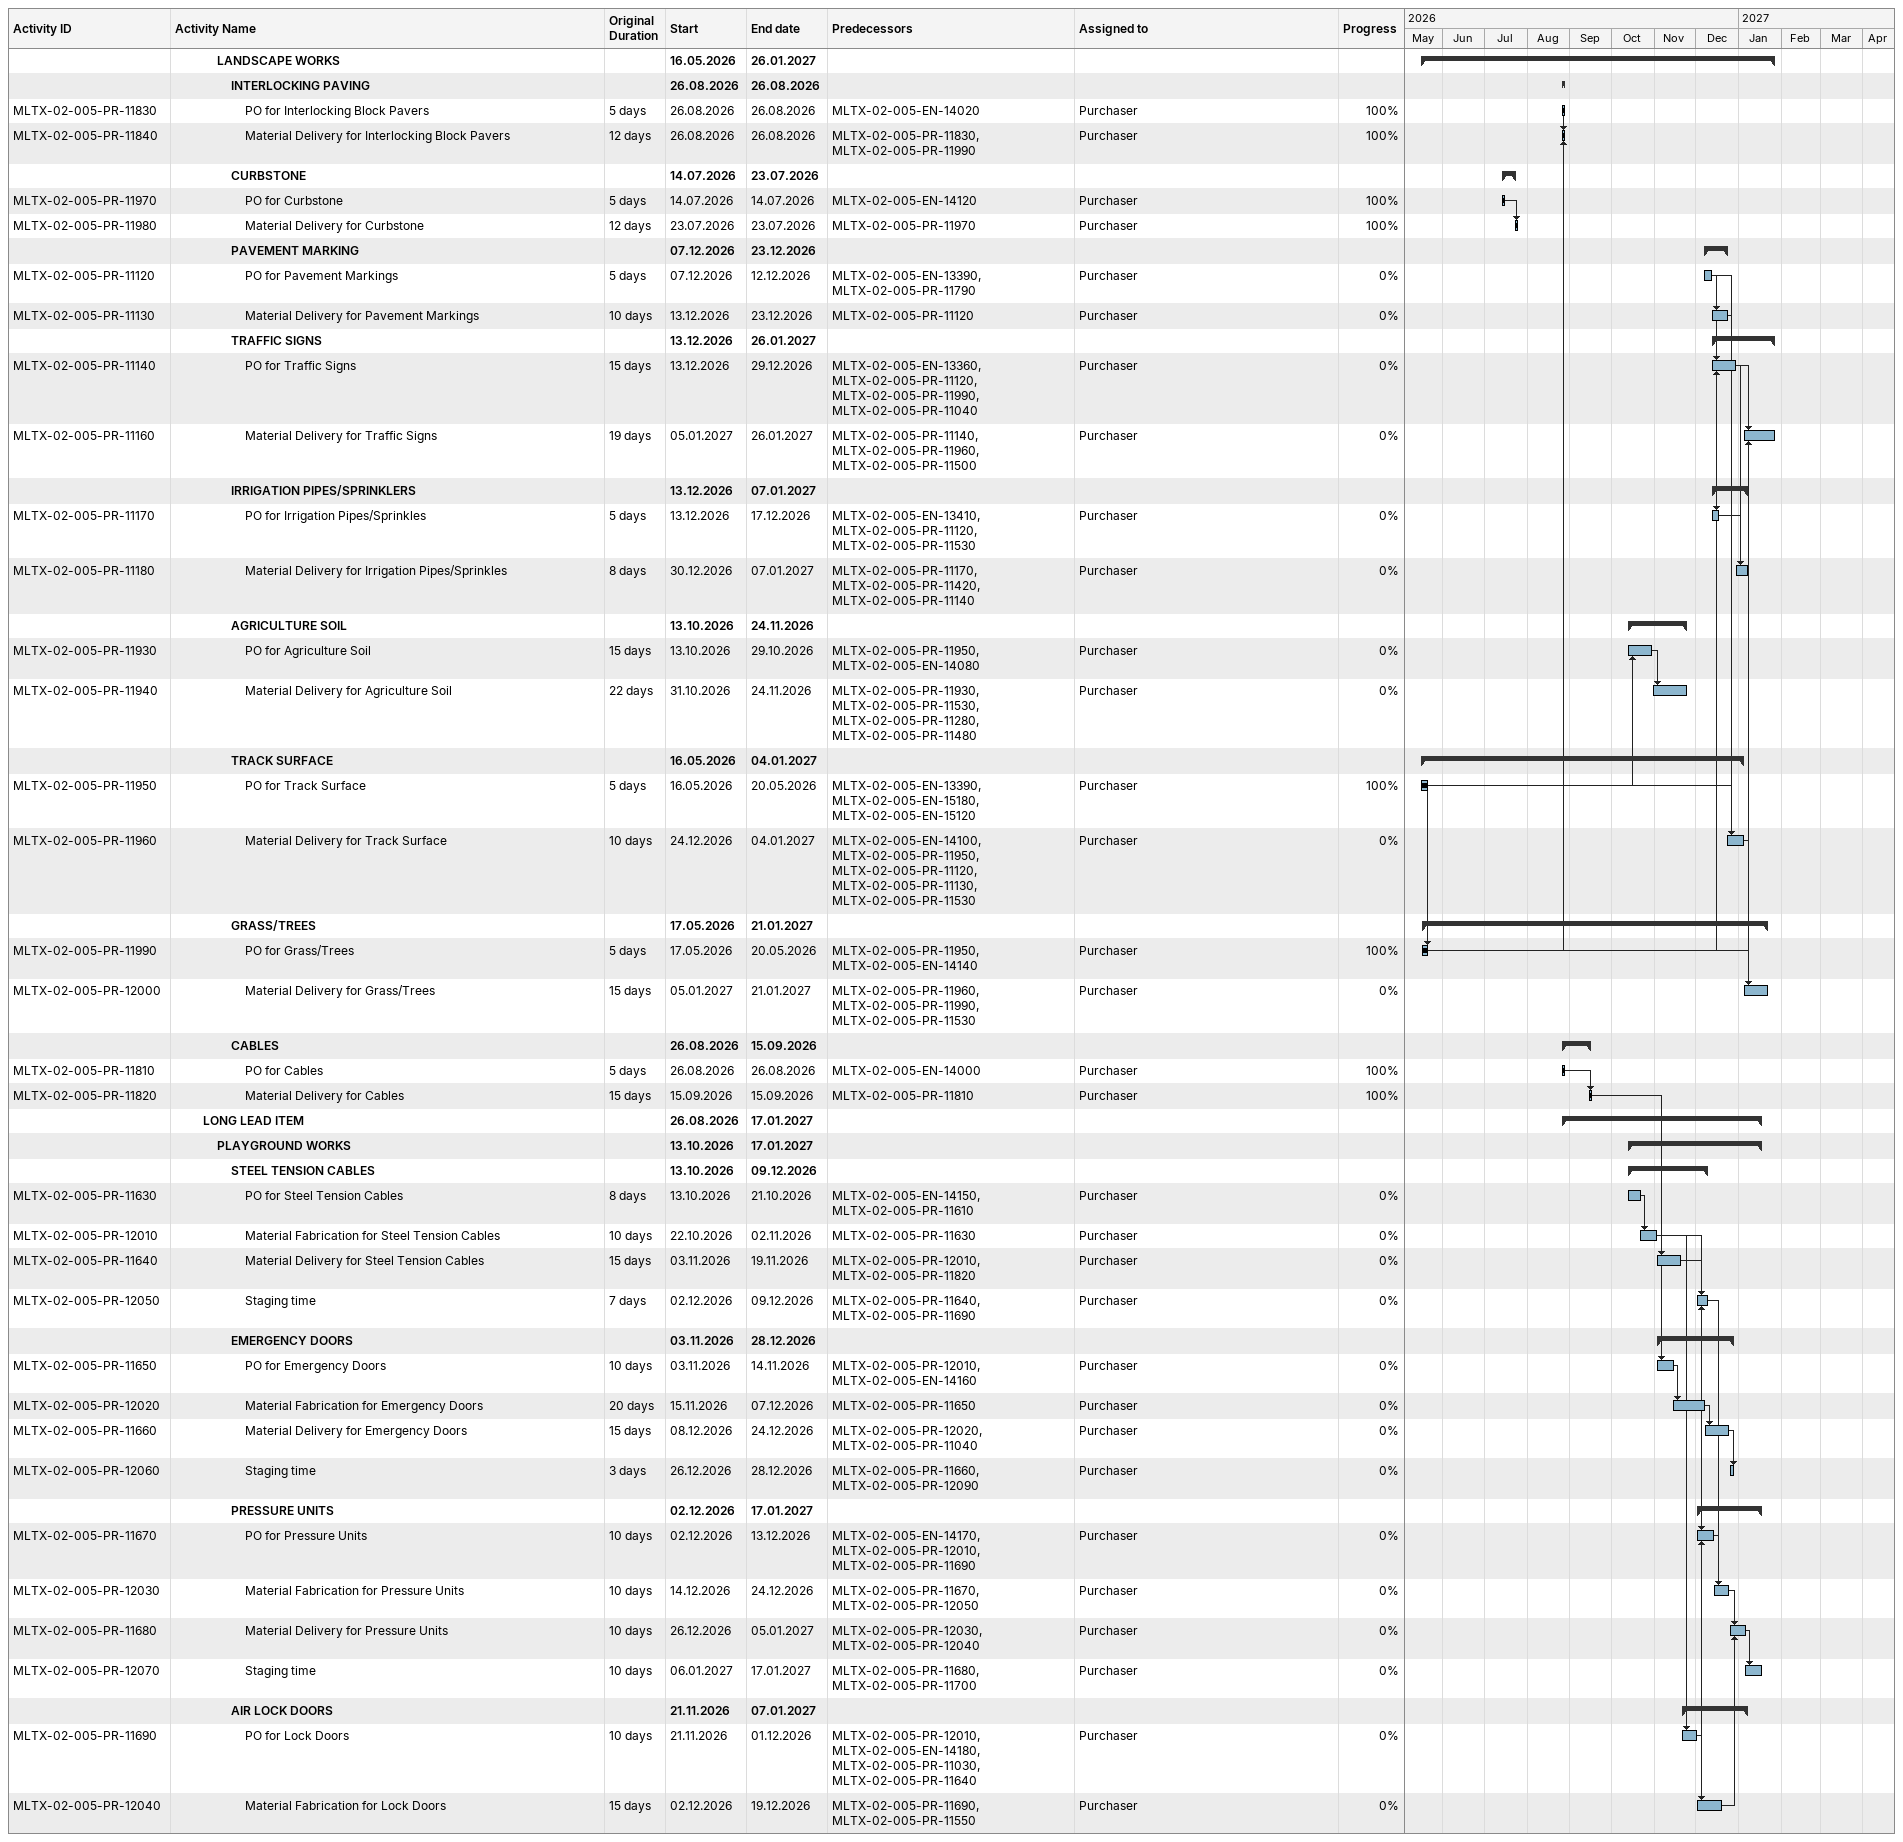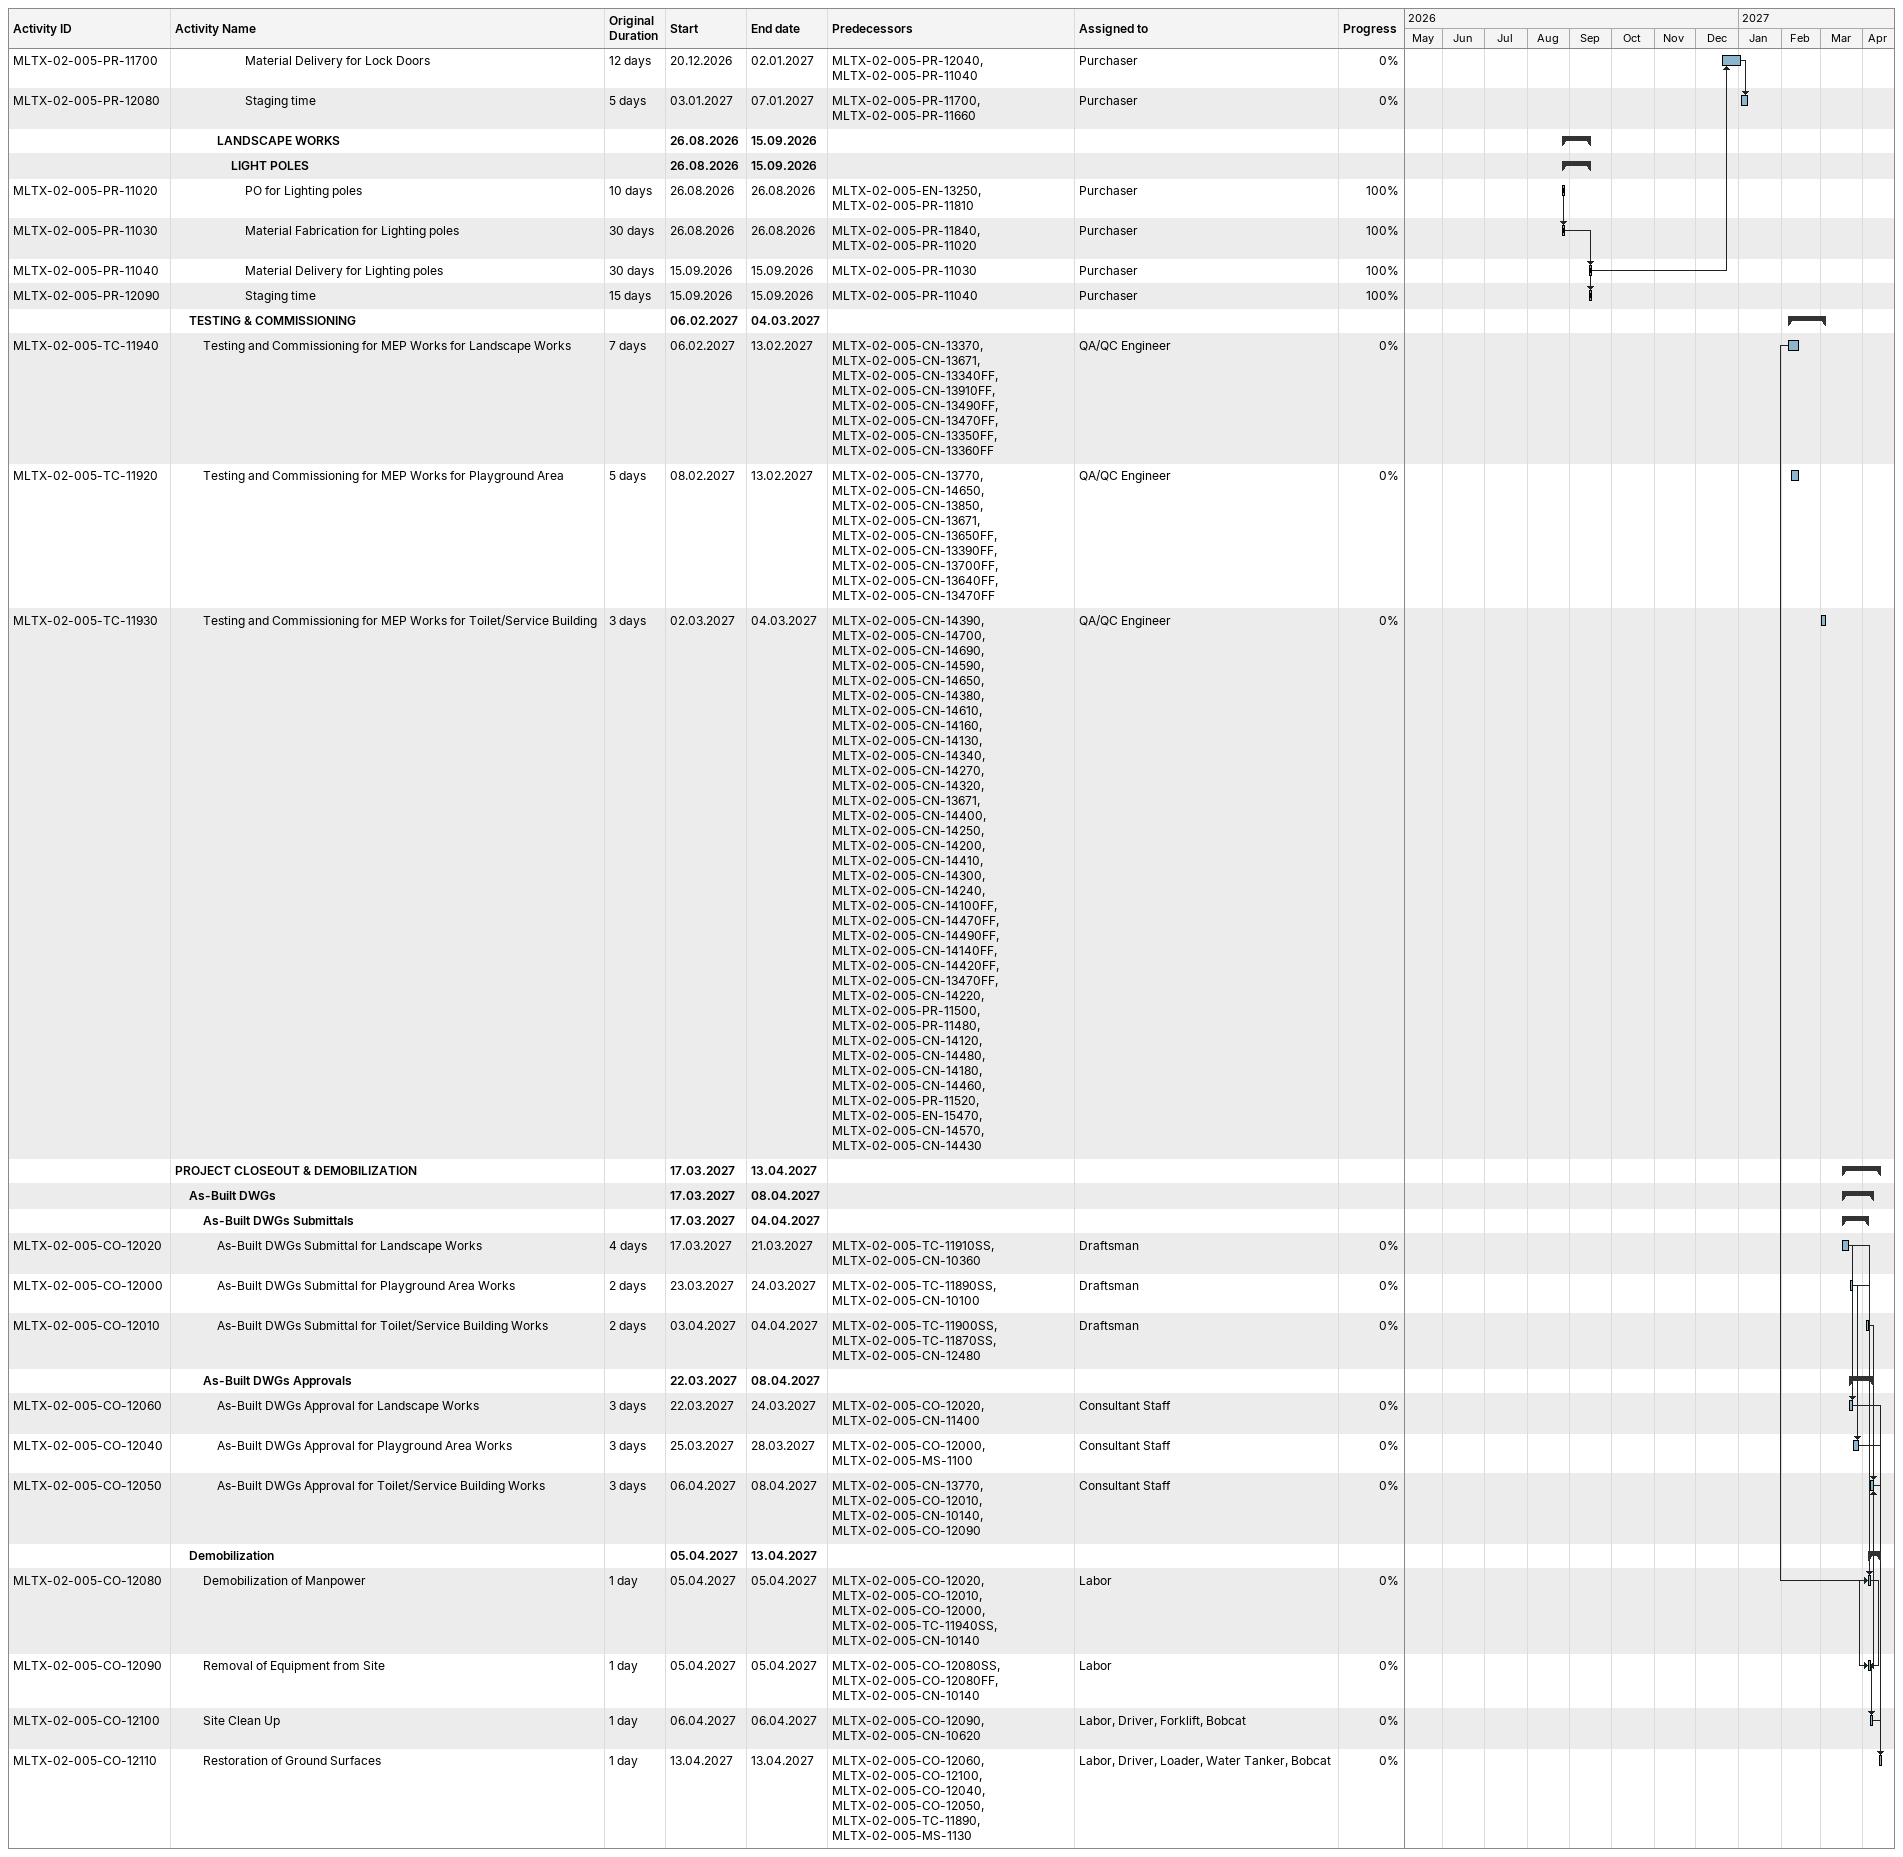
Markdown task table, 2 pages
| ID | Level | Task | Original duration | Start | Finish | Predecessors | Resources | % complete |
|---|---|---|---|---|---|---|---|---|
|  | 4 | **LANDSCAPE WORKS** |  | 2026-05-16 | 2027-01-26 |  |  |  |
|  | 5 | **INTERLOCKING PAVING** |  | 2026-08-26 | 2026-08-26 |  |  |  |
| MLTX-02-005-PR-11830 | 6 | PO for Interlocking Block Pavers | 5d | 2026-08-26 | 2026-08-26 | MLTX-02-005-EN-14020 | Purchaser | 100 |
| MLTX-02-005-PR-11840 | 6 | Material Delivery for Interlocking Block Pavers | 12d | 2026-08-26 | 2026-08-26 | MLTX-02-005-PR-11830, MLTX-02-005-PR-11990 | Purchaser | 100 |
|  | 5 | **CURBSTONE** |  | 2026-07-14 | 2026-07-23 |  |  |  |
| MLTX-02-005-PR-11970 | 6 | PO for Curbstone | 5d | 2026-07-14 | 2026-07-14 | MLTX-02-005-EN-14120 | Purchaser | 100 |
| MLTX-02-005-PR-11980 | 6 | Material Delivery for Curbstone | 12d | 2026-07-23 | 2026-07-23 | MLTX-02-005-PR-11970 | Purchaser | 100 |
|  | 5 | **PAVEMENT MARKING** |  | 2026-12-07 | 2026-12-23 |  |  |  |
| MLTX-02-005-PR-11120 | 6 | PO for Pavement Markings | 5d | 2026-12-07 | 2026-12-12 | MLTX-02-005-EN-13390, MLTX-02-005-PR-11790 | Purchaser | 0 |
| MLTX-02-005-PR-11130 | 6 | Material Delivery for Pavement Markings | 10d | 2026-12-13 | 2026-12-23 | MLTX-02-005-PR-11120 | Purchaser | 0 |
|  | 5 | **TRAFFIC SIGNS** |  | 2026-12-13 | 2027-01-26 |  |  |  |
| MLTX-02-005-PR-11140 | 6 | PO for Traffic Signs | 15d | 2026-12-13 | 2026-12-29 | MLTX-02-005-EN-13360, MLTX-02-005-PR-11120, MLTX-02-005-PR-11990, MLTX-02-005-PR-11040 | Purchaser | 0 |
| MLTX-02-005-PR-11160 | 6 | Material Delivery for Traffic Signs | 19d | 2027-01-05 | 2027-01-26 | MLTX-02-005-PR-11140, MLTX-02-005-PR-11960, MLTX-02-005-PR-11500 | Purchaser | 0 |
|  | 5 | **IRRIGATION PIPES/SPRINKLERS** |  | 2026-12-13 | 2027-01-07 |  |  |  |
| MLTX-02-005-PR-11170 | 6 | PO for Irrigation Pipes/Sprinkles | 5d | 2026-12-13 | 2026-12-17 | MLTX-02-005-EN-13410, MLTX-02-005-PR-11120, MLTX-02-005-PR-11530 | Purchaser | 0 |
| MLTX-02-005-PR-11180 | 6 | Material Delivery for Irrigation Pipes/Sprinkles | 8d | 2026-12-30 | 2027-01-07 | MLTX-02-005-PR-11170, MLTX-02-005-PR-11420, MLTX-02-005-PR-11140 | Purchaser | 0 |
|  | 5 | **AGRICULTURE SOIL** |  | 2026-10-13 | 2026-11-24 |  |  |  |
| MLTX-02-005-PR-11930 | 6 | PO for Agriculture Soil | 15d | 2026-10-13 | 2026-10-29 | MLTX-02-005-PR-11950, MLTX-02-005-EN-14080 | Purchaser | 0 |
| MLTX-02-005-PR-11940 | 6 | Material Delivery for Agriculture Soil | 22d | 2026-10-31 | 2026-11-24 | MLTX-02-005-PR-11930, MLTX-02-005-PR-11530, MLTX-02-005-PR-11280, MLTX-02-005-PR-11480 | Purchaser | 0 |
|  | 5 | **TRACK SURFACE** |  | 2026-05-16 | 2027-01-04 |  |  |  |
| MLTX-02-005-PR-11950 | 6 | PO for Track Surface | 5d | 2026-05-16 | 2026-05-20 | MLTX-02-005-EN-13390, MLTX-02-005-EN-15180, MLTX-02-005-EN-15120 | Purchaser | 100 |
| MLTX-02-005-PR-11960 | 6 | Material Delivery for Track Surface | 10d | 2026-12-24 | 2027-01-04 | MLTX-02-005-EN-14100, MLTX-02-005-PR-11950, MLTX-02-005-PR-11120, MLTX-02-005-PR-11130, MLTX-02-005-PR-11530 | Purchaser | 0 |
|  | 5 | **GRASS/TREES** |  | 2026-05-17 | 2027-01-21 |  |  |  |
| MLTX-02-005-PR-11990 | 6 | PO for Grass/Trees | 5d | 2026-05-17 | 2026-05-20 | MLTX-02-005-PR-11950, MLTX-02-005-EN-14140 | Purchaser | 100 |
| MLTX-02-005-PR-12000 | 6 | Material Delivery for Grass/Trees | 15d | 2027-01-05 | 2027-01-21 | MLTX-02-005-PR-11960, MLTX-02-005-PR-11990, MLTX-02-005-PR-11530 | Purchaser | 0 |
|  | 5 | **CABLES** |  | 2026-08-26 | 2026-09-15 |  |  |  |
| MLTX-02-005-PR-11810 | 6 | PO for Cables | 5d | 2026-08-26 | 2026-08-26 | MLTX-02-005-EN-14000 | Purchaser | 100 |
| MLTX-02-005-PR-11820 | 6 | Material Delivery for Cables | 15d | 2026-09-15 | 2026-09-15 | MLTX-02-005-PR-11810 | Purchaser | 100 |
|  | 3 | **LONG LEAD ITEM** |  | 2026-08-26 | 2027-01-17 |  |  |  |
|  | 4 | **PLAYGROUND WORKS** |  | 2026-10-13 | 2027-01-17 |  |  |  |
|  | 5 | **STEEL TENSION CABLES** |  | 2026-10-13 | 2026-12-09 |  |  |  |
| MLTX-02-005-PR-11630 | 6 | PO for Steel Tension Cables | 8d | 2026-10-13 | 2026-10-21 | MLTX-02-005-EN-14150, MLTX-02-005-PR-11610 | Purchaser | 0 |
| MLTX-02-005-PR-12010 | 6 | Material Fabrication for Steel Tension Cables | 10d | 2026-10-22 | 2026-11-02 | MLTX-02-005-PR-11630 | Purchaser | 0 |
| MLTX-02-005-PR-11640 | 6 | Material Delivery for Steel Tension Cables | 15d | 2026-11-03 | 2026-11-19 | MLTX-02-005-PR-12010, MLTX-02-005-PR-11820 | Purchaser | 0 |
| MLTX-02-005-PR-12050 | 6 | Staging time | 7d | 2026-12-02 | 2026-12-09 | MLTX-02-005-PR-11640, MLTX-02-005-PR-11690 | Purchaser | 0 |
|  | 5 | **EMERGENCY DOORS** |  | 2026-11-03 | 2026-12-28 |  |  |  |
| MLTX-02-005-PR-11650 | 6 | PO for Emergency Doors | 10d | 2026-11-03 | 2026-11-14 | MLTX-02-005-PR-12010, MLTX-02-005-EN-14160 | Purchaser | 0 |
| MLTX-02-005-PR-12020 | 6 | Material Fabrication for Emergency Doors | 20d | 2026-11-15 | 2026-12-07 | MLTX-02-005-PR-11650 | Purchaser | 0 |
| MLTX-02-005-PR-11660 | 6 | Material Delivery for Emergency Doors | 15d | 2026-12-08 | 2026-12-24 | MLTX-02-005-PR-12020, MLTX-02-005-PR-11040 | Purchaser | 0 |
| MLTX-02-005-PR-12060 | 6 | Staging time | 3d | 2026-12-26 | 2026-12-28 | MLTX-02-005-PR-11660, MLTX-02-005-PR-12090 | Purchaser | 0 |
|  | 5 | **PRESSURE UNITS** |  | 2026-12-02 | 2027-01-17 |  |  |  |
| MLTX-02-005-PR-11670 | 6 | PO for Pressure Units | 10d | 2026-12-02 | 2026-12-13 | MLTX-02-005-EN-14170, MLTX-02-005-PR-12010, MLTX-02-005-PR-11690 | Purchaser | 0 |
| MLTX-02-005-PR-12030 | 6 | Material Fabrication for Pressure Units | 10d | 2026-12-14 | 2026-12-24 | MLTX-02-005-PR-11670, MLTX-02-005-PR-12050 | Purchaser | 0 |
| MLTX-02-005-PR-11680 | 6 | Material Delivery for Pressure Units | 10d | 2026-12-26 | 2027-01-05 | MLTX-02-005-PR-12030, MLTX-02-005-PR-12040 | Purchaser | 0 |
| MLTX-02-005-PR-12070 | 6 | Staging time | 10d | 2027-01-06 | 2027-01-17 | MLTX-02-005-PR-11680, MLTX-02-005-PR-11700 | Purchaser | 0 |
|  | 5 | **AIR LOCK DOORS** |  | 2026-11-21 | 2027-01-07 |  |  |  |
| MLTX-02-005-PR-11690 | 6 | PO for Lock Doors | 10d | 2026-11-21 | 2026-12-01 | MLTX-02-005-PR-12010, MLTX-02-005-EN-14180, MLTX-02-005-PR-11030, MLTX-02-005-PR-11640 | Purchaser | 0 |
| MLTX-02-005-PR-12040 | 6 | Material Fabrication for Lock Doors | 15d | 2026-12-02 | 2026-12-19 | MLTX-02-005-PR-11690, MLTX-02-005-PR-11550 | Purchaser | 0 |
| MLTX-02-005-PR-11700 | 6 | Material Delivery for Lock Doors | 12d | 2026-12-20 | 2027-01-02 | MLTX-02-005-PR-12040, MLTX-02-005-PR-11040 | Purchaser | 0 |
| MLTX-02-005-PR-12080 | 6 | Staging time | 5d | 2027-01-03 | 2027-01-07 | MLTX-02-005-PR-11700, MLTX-02-005-PR-11660 | Purchaser | 0 |
|  | 4 | **LANDSCAPE WORKS** |  | 2026-08-26 | 2026-09-15 |  |  |  |
|  | 5 | **LIGHT POLES** |  | 2026-08-26 | 2026-09-15 |  |  |  |
| MLTX-02-005-PR-11020 | 6 | PO for Lighting poles | 10d | 2026-08-26 | 2026-08-26 | MLTX-02-005-EN-13250, MLTX-02-005-PR-11810 | Purchaser | 100 |
| MLTX-02-005-PR-11030 | 6 | Material Fabrication for Lighting poles | 30d | 2026-08-26 | 2026-08-26 | MLTX-02-005-PR-11840, MLTX-02-005-PR-11020 | Purchaser | 100 |
| MLTX-02-005-PR-11040 | 6 | Material Delivery for Lighting poles | 30d | 2026-09-15 | 2026-09-15 | MLTX-02-005-PR-11030 | Purchaser | 100 |
| MLTX-02-005-PR-12090 | 6 | Staging time | 15d | 2026-09-15 | 2026-09-15 | MLTX-02-005-PR-11040 | Purchaser | 100 |
|  | 2 | **TESTING & COMMISSIONING** |  | 2027-02-06 | 2027-03-04 |  |  |  |
| MLTX-02-005-TC-11940 | 3 | Testing and Commissioning for MEP Works for Landscape Works | 7d | 2027-02-06 | 2027-02-13 | MLTX-02-005-CN-13370, MLTX-02-005-CN-13671, MLTX-02-005-CN-13340FF, MLTX-02-005-CN-13910FF, MLTX-02-005-CN-13490FF, MLTX-02-005-CN-13470FF, MLTX-02-005-CN-13350FF, MLTX-02-005-CN-13360FF | QA/QC Engineer | 0 |
| MLTX-02-005-TC-11920 | 3 | Testing and Commissioning for MEP Works for Playground Area | 5d | 2027-02-08 | 2027-02-13 | MLTX-02-005-CN-13770, MLTX-02-005-CN-14650, MLTX-02-005-CN-13850, MLTX-02-005-CN-13671, MLTX-02-005-CN-13650FF, MLTX-02-005-CN-13390FF, MLTX-02-005-CN-13700FF, MLTX-02-005-CN-13640FF, MLTX-02-005-CN-13470FF | QA/QC Engineer | 0 |
| MLTX-02-005-TC-11930 | 3 | Testing and Commissioning for MEP Works for Toilet/Service Building | 3d | 2027-03-02 | 2027-03-04 | MLTX-02-005-CN-14390, MLTX-02-005-CN-14700, MLTX-02-005-CN-14690, MLTX-02-005-CN-14590, MLTX-02-005-CN-14650, MLTX-02-005-CN-14380, MLTX-02-005-CN-14610, MLTX-02-005-CN-14160, MLTX-02-005-CN-14130, MLTX-02-005-CN-14340, MLTX-02-005-CN-14270, MLTX-02-005-CN-14320, MLTX-02-005-CN-13671, MLTX-02-005-CN-14400, MLTX-02-005-CN-14250, MLTX-02-005-CN-14200, MLTX-02-005-CN-14410, MLTX-02-005-CN-14300, MLTX-02-005-CN-14240, MLTX-02-005-CN-14100FF, MLTX-02-005-CN-14470FF, MLTX-02-005-CN-14490FF, MLTX-02-005-CN-14140FF, MLTX-02-005-CN-14420FF, MLTX-02-005-CN-13470FF, MLTX-02-005-CN-14220, MLTX-02-005-PR-11500, MLTX-02-005-PR-11480, MLTX-02-005-CN-14120, MLTX-02-005-CN-14480, MLTX-02-005-CN-14180, MLTX-02-005-CN-14460, MLTX-02-005-PR-11520, MLTX-02-005-EN-15470, MLTX-02-005-CN-14570, MLTX-02-005-CN-14430 | QA/QC Engineer | 0 |
|  | 1 | **PROJECT CLOSEOUT & DEMOBILIZATION** |  | 2027-03-17 | 2027-04-13 |  |  |  |
|  | 2 | **As-Built DWGs** |  | 2027-03-17 | 2027-04-08 |  |  |  |
|  | 3 | **As-Built DWGs Submittals** |  | 2027-03-17 | 2027-04-04 |  |  |  |
| MLTX-02-005-CO-12020 | 4 | As-Built DWGs Submittal for Landscape Works | 4d | 2027-03-17 | 2027-03-21 | MLTX-02-005-TC-11910SS, MLTX-02-005-CN-10360 | Draftsman | 0 |
| MLTX-02-005-CO-12000 | 4 | As-Built DWGs Submittal for Playground Area Works | 2d | 2027-03-23 | 2027-03-24 | MLTX-02-005-TC-11890SS, MLTX-02-005-CN-10100 | Draftsman | 0 |
| MLTX-02-005-CO-12010 | 4 | As-Built DWGs Submittal for Toilet/Service Building Works | 2d | 2027-04-03 | 2027-04-04 | MLTX-02-005-TC-11900SS, MLTX-02-005-TC-11870SS, MLTX-02-005-CN-12480 | Draftsman | 0 |
|  | 3 | **As-Built DWGs Approvals** |  | 2027-03-22 | 2027-04-08 |  |  |  |
| MLTX-02-005-CO-12060 | 4 | As-Built DWGs Approval for Landscape Works | 3d | 2027-03-22 | 2027-03-24 | MLTX-02-005-CO-12020, MLTX-02-005-CN-11400 | Consultant Staff | 0 |
| MLTX-02-005-CO-12040 | 4 | As-Built DWGs Approval for Playground Area Works | 3d | 2027-03-25 | 2027-03-28 | MLTX-02-005-CO-12000, MLTX-02-005-MS-1100 | Consultant Staff | 0 |
| MLTX-02-005-CO-12050 | 4 | As-Built DWGs Approval for Toilet/Service Building Works | 3d | 2027-04-06 | 2027-04-08 | MLTX-02-005-CN-13770, MLTX-02-005-CO-12010, MLTX-02-005-CN-10140, MLTX-02-005-CO-12090 | Consultant Staff | 0 |
|  | 2 | **Demobilization** |  | 2027-04-05 | 2027-04-13 |  |  |  |
| MLTX-02-005-CO-12080 | 3 | Demobilization of Manpower | 1d | 2027-04-05 | 2027-04-05 | MLTX-02-005-CO-12020, MLTX-02-005-CO-12010, MLTX-02-005-CO-12000, MLTX-02-005-TC-11940SS, MLTX-02-005-CN-10140 | Labor | 0 |
| MLTX-02-005-CO-12090 | 3 | Removal of Equipment from Site | 1d | 2027-04-05 | 2027-04-05 | MLTX-02-005-CO-12080SS, MLTX-02-005-CO-12080FF, MLTX-02-005-CN-10140 | Labor | 0 |
| MLTX-02-005-CO-12100 | 3 | Site Clean Up | 1d | 2027-04-06 | 2027-04-06 | MLTX-02-005-CO-12090, MLTX-02-005-CN-10620 | Labor, Driver, Forklift, Bobcat | 0 |
| MLTX-02-005-CO-12110 | 3 | Restoration of Ground Surfaces | 1d | 2027-04-13 | 2027-04-13 | MLTX-02-005-CO-12060, MLTX-02-005-CO-12100, MLTX-02-005-CO-12040, MLTX-02-005-CO-12050, MLTX-02-005-TC-11890, MLTX-02-005-MS-1130 | Labor, Driver, Loader, Water Tanker, Bobcat | 0 |
